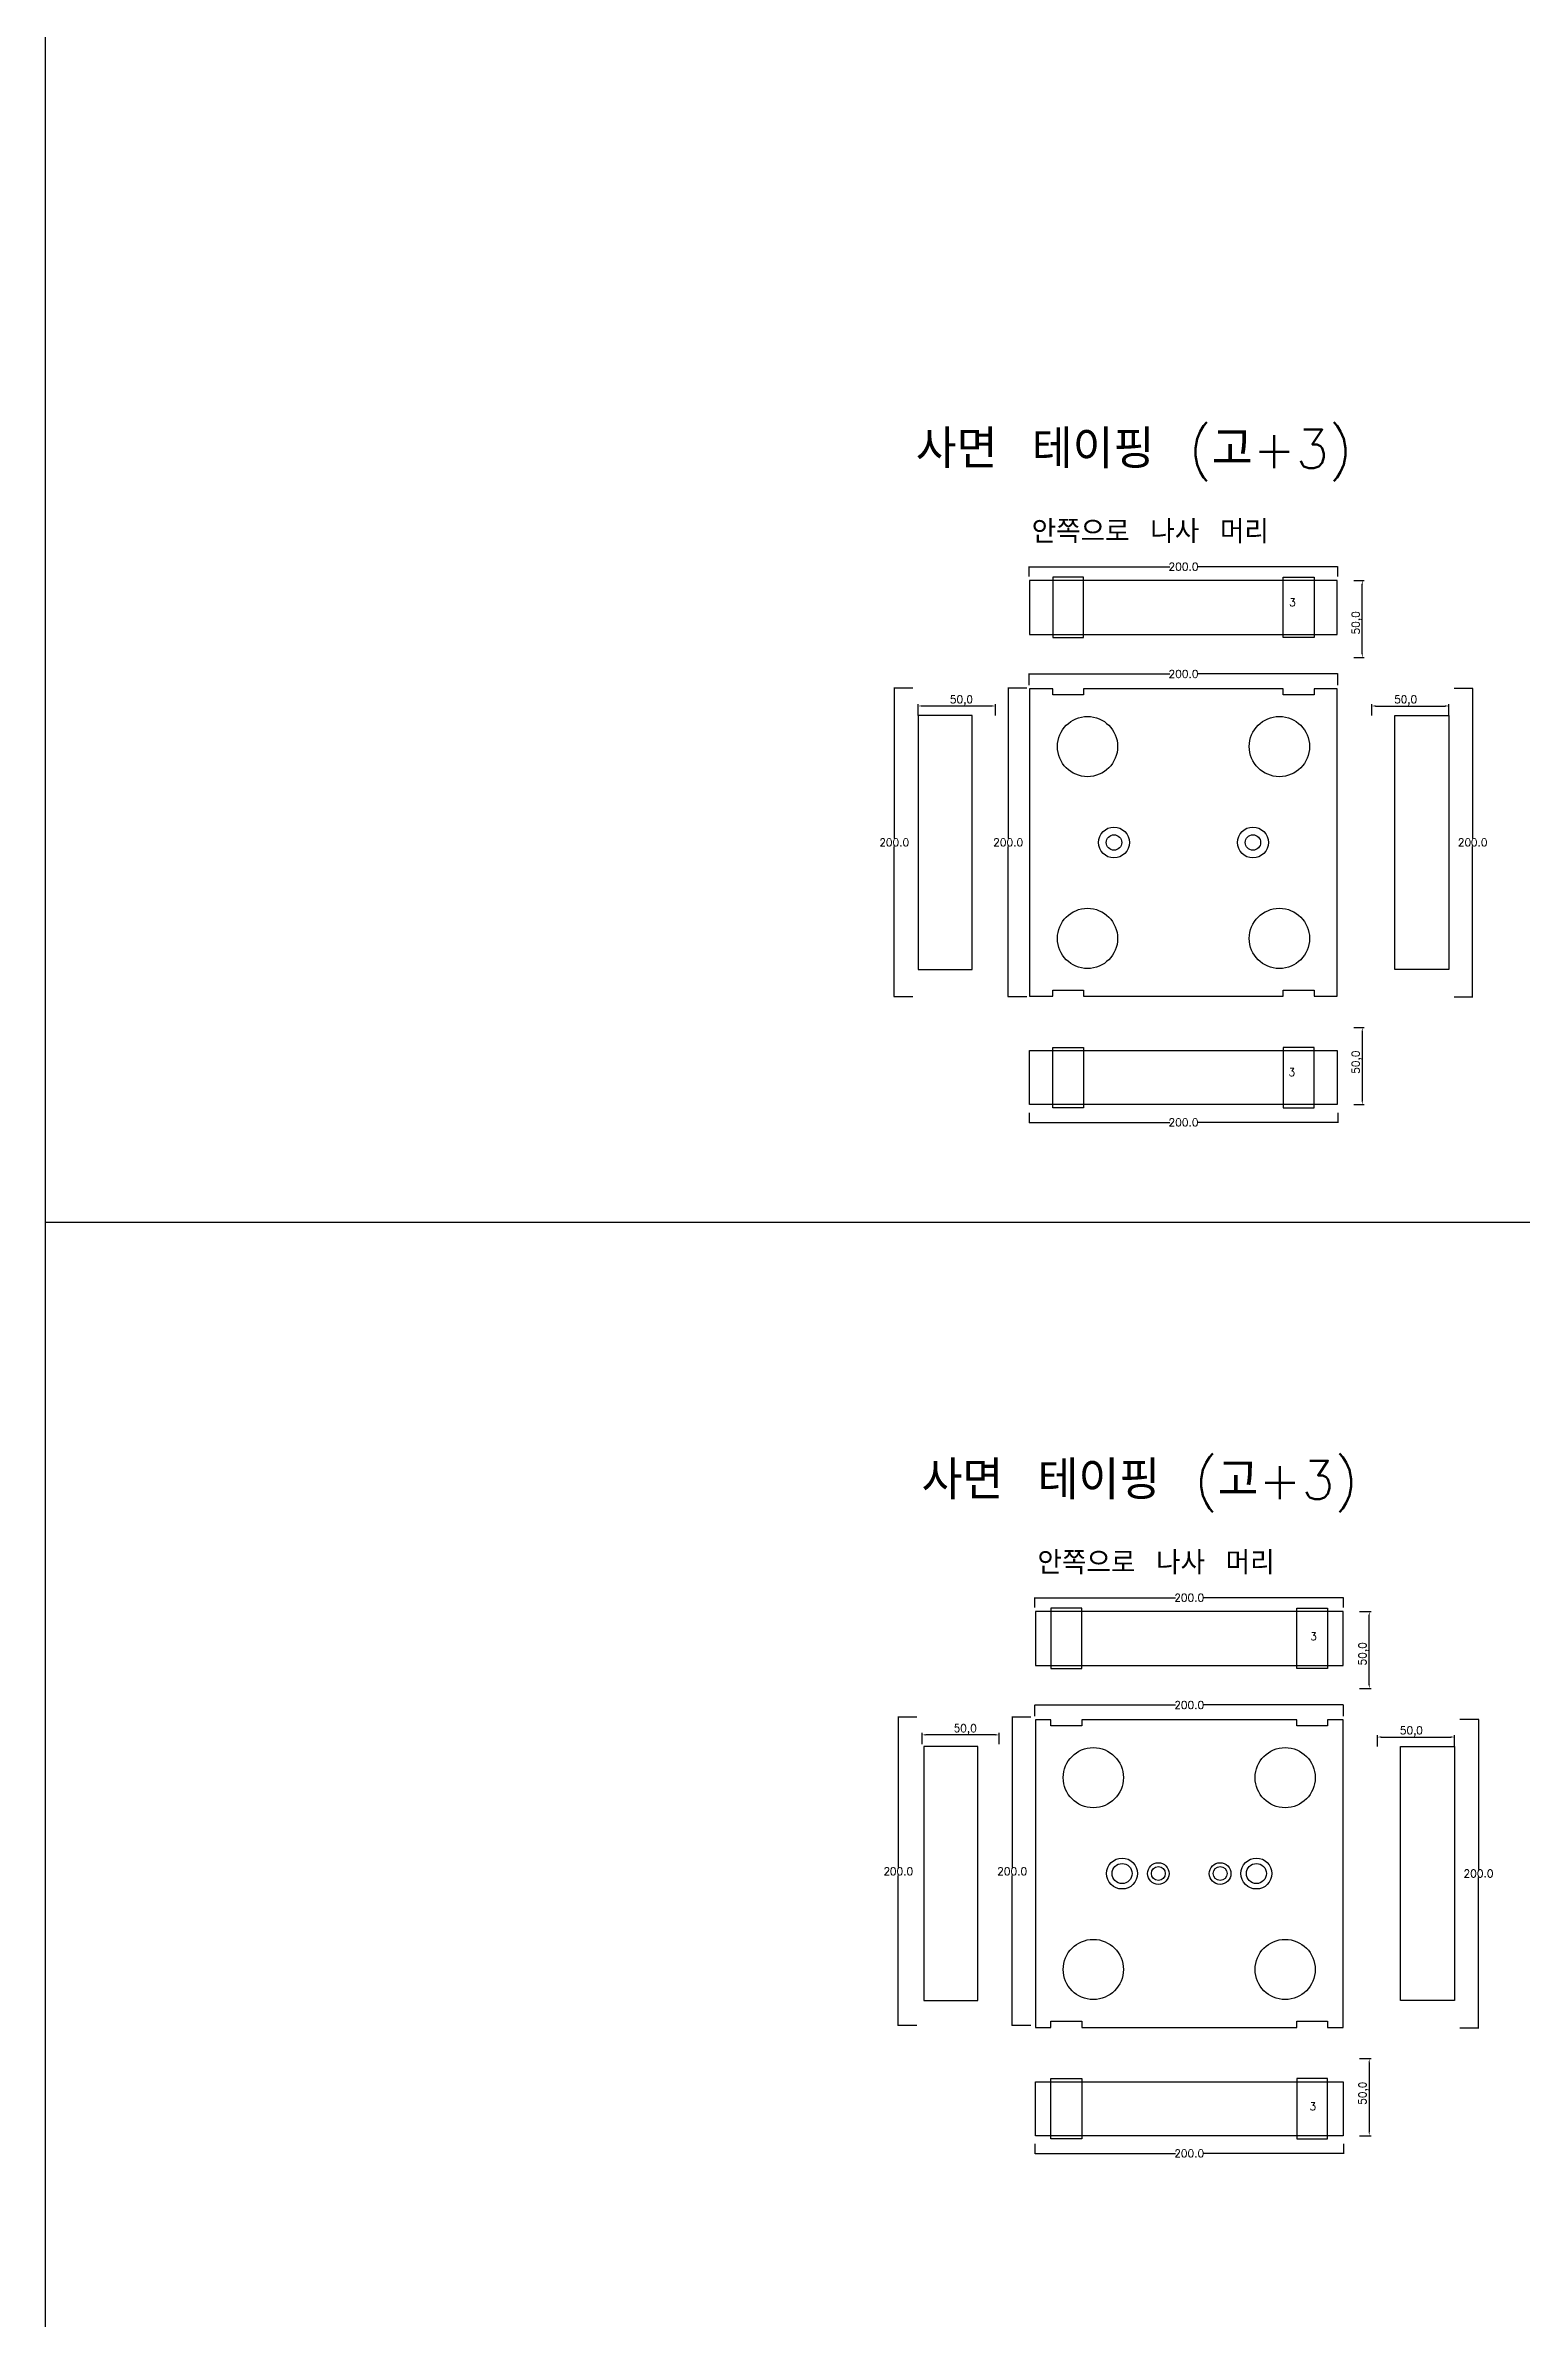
# Model space of a CAD drawing. Header units: millimetres. Extents: x 13291 to 28291, y 200 to 6643.
# Drawn here: x 13291 to 14248, y 1699 to 3172 of the extents above; entities that cross this region are included whole.
import ezdxf

# ---------------------------------------------------------------- set-up
doc = ezdxf.new("R2010")
doc.units = ezdxf.units.MM
for name, color, linetype in [('TEXT', 3, 'Continuous'), ('볼트 구멍', 7, 'Continuous'), ('치구', 7, 'Continuous'), ('치수', 7, 'Continuous')]:
    doc.layers.add(name, color=color, linetype=linetype)
doc.styles.get("Standard").update_dxf_attribs({"font": 'txt.shx', "bigfont": 'whgtxt.shx'})
doc.dimstyles.new('ISO-25', dxfattribs={"dimtxt": 2.5, "dimasz": 2.5, "dimexe": 1.25, "dimexo": 0.625, "dimtad": 1, "dimtxsty": 'Standard', "dimcen": 2.5, "dimadec": 0, "dimazin": 0, "dimtfac": 1, "dimtmove": 0, "dimatfit": 3, "dimfxl": 0, "dimarcsym": 0})
doc.dimstyles.get("Standard").update_dxf_attribs({"dimtxt": 7, "dimasz": 0.18, "dimexe": 0.18, "dimexo": 0.0625, "dimgap": 0.09, "dimtad": 0, "dimtih": 1, "dimtoh": 1, "dimdec": 1, "dimzin": 0, "dimdsep": 46, "dimtxsty": 'Standard', "dimcen": 0.09, "dimadec": 0, "dimazin": 0, "dimtfac": 1, "dimtdec": 1, "dimtofl": 0, "dimtmove": 0, "dimatfit": 3, "dimfxl": 0, "dimtolj": 1, "dimtzin": 0, "dimarcsym": 0})

# ---------------------------------------------------------------- blocks, each defined once
blk = doc.blocks.new('*D54')
at = {"layer": 'Defpoints', "color": 0, "linetype": 'Continuous'}
for p in [(13927.2, 2755.7), (13915.1, 2555.7), (13927.2, 2555.7)]:
    blk.add_point(p, dxfattribs=at)
at = {"layer": '치수', "color": 0, "linetype": 'Continuous', "lineweight": -2}
for p, q in [((13927.1, 2755.7), (13914.9, 2755.7)), ((13915.1, 2755.5), (13915.1, 2658.3)), ((13915.1, 2555.9), (13915.1, 2653.1)), ((13927.1, 2555.7), (13914.9, 2555.7))]:
    blk.add_line(p, q, dxfattribs=at)
at = {"layer": '치수', "color": 0, "linetype": 'Continuous'}
for points in [[(13915.1, 2755.5), (13915.2, 2755.5), (13915.1, 2755.7)], [(13915.1, 2555.9), (13915.2, 2555.9), (13915.1, 2555.7)]]:
    blk.add_solid(points, dxfattribs=at)
at = {"layer": '치수', "color": 0, "linetype": 'Continuous', "insert": (13915.1, 2655.7), "char_height": 5, "attachment_point": 5}
blk.add_mtext('\\A1;200.0', dxfattribs=at)
blk = doc.blocks.new('*D55')
at = {"layer": 'Defpoints', "color": 0, "linetype": 'Continuous'}
for p in [(14203.9, 2755.7), (14203.9, 2555.7), (14216, 2555.7)]:
    blk.add_point(p, dxfattribs=at)
at = {"layer": '치수', "color": 0, "linetype": 'Continuous', "lineweight": -2}
for p, q in [((14204, 2755.7), (14216.2, 2755.7)), ((14216, 2755.5), (14216, 2658.3)), ((14216, 2555.9), (14216, 2653.1)), ((14204, 2555.7), (14216.2, 2555.7))]:
    blk.add_line(p, q, dxfattribs=at)
at = {"layer": '치수', "color": 0, "linetype": 'Continuous'}
for points in [[(14216, 2755.5), (14216, 2755.5), (14216, 2755.7)], [(14216, 2555.9), (14216, 2555.9), (14216, 2555.7)]]:
    blk.add_solid(points, dxfattribs=at)
at = {"layer": '치수', "color": 0, "linetype": 'Continuous', "insert": (14216, 2655.7), "char_height": 5, "attachment_point": 5}
blk.add_mtext('\\A1;200.0', dxfattribs=at)
blk = doc.blocks.new('*D56')
at = {"layer": 'Defpoints', "color": 0, "linetype": 'Continuous'}
for p in [(13853.4, 2755.7), (13841.3, 2555.7), (13853.4, 2555.7)]:
    blk.add_point(p, dxfattribs=at)
at = {"layer": '치수', "color": 0, "linetype": 'Continuous', "lineweight": -2}
for p, q in [((13853.3, 2755.7), (13841.1, 2755.7)), ((13841.3, 2755.5), (13841.3, 2658.3)), ((13841.3, 2555.9), (13841.3, 2653.1)), ((13853.3, 2555.7), (13841.1, 2555.7))]:
    blk.add_line(p, q, dxfattribs=at)
at = {"layer": '치수', "color": 0, "linetype": 'Continuous'}
for points in [[(13841.3, 2755.5), (13841.3, 2755.5), (13841.3, 2755.7)], [(13841.3, 2555.9), (13841.3, 2555.9), (13841.3, 2555.7)]]:
    blk.add_solid(points, dxfattribs=at)
at = {"layer": '치수', "color": 0, "linetype": 'Continuous', "insert": (13841.3, 2655.7), "char_height": 5, "attachment_point": 5}
blk.add_mtext('\\A1;200.0', dxfattribs=at)
blk = doc.blocks.new('*D73')
at = {"layer": 'Defpoints', "color": 0}
for p in [(14138.3, 2535.8), (14138.3, 2485.8), (14144.5, 2485.8)]:
    blk.add_point(p, dxfattribs=at)
at = {"layer": '치수', "color": 0, "lineweight": -2}
for p, q in [((14139, 2535.8), (14145.8, 2535.8)), ((14144.5, 2533.3), (14144.5, 2488.3)), ((14139, 2485.8), (14145.8, 2485.8))]:
    blk.add_line(p, q, dxfattribs=at)
at = {"layer": '치수', "color": 0}
for points in [[(14144.1, 2533.3), (14144.9, 2533.3), (14144.5, 2535.8)], [(14144.1, 2488.3), (14144.9, 2488.3), (14144.5, 2485.8)]]:
    blk.add_solid(points, dxfattribs=at)
at = {"layer": '치수', "color": 0, "insert": (14141, 2513.3), "char_height": 5, "attachment_point": 5, "rotation": 90}
blk.add_mtext('50,0', dxfattribs=at)
blk = doc.blocks.new('*D74')
at = {"layer": 'Defpoints', "color": 0, "linetype": 'Continuous'}
for p in [(13928.7, 2480.7), (14128.7, 2480.7), (14128.7, 2474.3)]:
    blk.add_point(p, dxfattribs=at)
at = {"layer": '치수', "color": 0, "linetype": 'Continuous', "lineweight": -2}
for p, q in [((13928.7, 2480.6), (13928.7, 2474.1)), ((14128.7, 2480.6), (14128.7, 2474.1)), ((13928.8, 2474.3), (14019.8, 2474.3)), ((14128.5, 2474.3), (14037.5, 2474.3))]:
    blk.add_line(p, q, dxfattribs=at)
at = {"layer": '치수', "color": 0, "linetype": 'Continuous'}
for points in [[(13928.8, 2474.3), (13928.8, 2474.3), (13928.7, 2474.3)], [(14128.5, 2474.3), (14128.5, 2474.3), (14128.7, 2474.3)]]:
    blk.add_solid(points, dxfattribs=at)
at = {"layer": '치수', "color": 0, "linetype": 'Continuous', "insert": (14028.7, 2474.3), "char_height": 5, "attachment_point": 5}
blk.add_mtext('\\A1;200.0', dxfattribs=at)
blk = doc.blocks.new('*D112')
at = {"layer": 'Defpoints', "color": 0, "linetype": 'Continuous'}
for p in [(13855.9, 2089), (13843.9, 1889), (13855.9, 1889)]:
    blk.add_point(p, dxfattribs=at)
at = {"layer": '치수', "color": 0, "linetype": 'Continuous', "lineweight": -2}
for p, q in [((13855.9, 2089), (13843.7, 2089)), ((13843.9, 2088.8), (13843.9, 1991.6)), ((13843.9, 1889.1), (13843.9, 1986.4)), ((13855.9, 1889), (13843.7, 1889))]:
    blk.add_line(p, q, dxfattribs=at)
at = {"layer": '치수', "color": 0, "linetype": 'Continuous'}
for points in [[(13843.8, 2088.8), (13843.9, 2088.8), (13843.9, 2089)], [(13843.8, 1889.1), (13843.9, 1889.1), (13843.9, 1889)]]:
    blk.add_solid(points, dxfattribs=at)
at = {"layer": '치수', "color": 0, "linetype": 'Continuous', "insert": (13843.9, 1989), "char_height": 5, "attachment_point": 5}
blk.add_mtext('\\A1;200.0', dxfattribs=at)
blk = doc.blocks.new('*D151')
at = {"layer": 'Defpoints', "color": 0, "linetype": 'Continuous'}
for p in [(14128.7, 2834.4), (13928.7, 2828), (14128.7, 2828)]:
    blk.add_point(p, dxfattribs=at)
at = {"layer": '치수', "color": 0, "linetype": 'Continuous', "lineweight": -2}
for p, q in [((13928.7, 2828), (13928.7, 2834.5)), ((13928.8, 2834.4), (14019.8, 2834.4)), ((14128.5, 2834.4), (14037.5, 2834.4)), ((14128.7, 2828), (14128.7, 2834.5))]:
    blk.add_line(p, q, dxfattribs=at)
at = {"layer": '치수', "color": 0, "linetype": 'Continuous'}
for points in [[(13928.8, 2834.4), (13928.8, 2834.3), (13928.7, 2834.4)], [(14128.5, 2834.4), (14128.5, 2834.3), (14128.7, 2834.4)]]:
    blk.add_solid(points, dxfattribs=at)
at = {"layer": '치수', "color": 0, "linetype": 'Continuous', "insert": (14028.7, 2834.4), "char_height": 5, "attachment_point": 5}
blk.add_mtext('\\A1;200.0', dxfattribs=at)
blk = doc.blocks.new('*D153')
at = {"layer": 'Defpoints', "color": 0, "linetype": 'Continuous'}
for p in [(14207.7, 2087.6), (14207.7, 1887.6), (14219.8, 1887.6)]:
    blk.add_point(p, dxfattribs=at)
at = {"layer": '치수', "color": 0, "linetype": 'Continuous', "lineweight": -2}
for p, q in [((14207.8, 2087.6), (14219.9, 2087.6)), ((14219.8, 2087.4), (14219.8, 1990.2)), ((14219.8, 1887.7), (14219.8, 1985)), ((14207.8, 1887.6), (14219.9, 1887.6))]:
    blk.add_line(p, q, dxfattribs=at)
at = {"layer": '치수', "color": 0, "linetype": 'Continuous'}
for points in [[(14219.7, 2087.4), (14219.8, 2087.4), (14219.8, 2087.6)], [(14219.7, 1887.7), (14219.8, 1887.7), (14219.8, 1887.6)]]:
    blk.add_solid(points, dxfattribs=at)
at = {"layer": '치수', "color": 0, "linetype": 'Continuous', "insert": (14219.8, 1987.6), "char_height": 5, "attachment_point": 5}
blk.add_mtext('\\A1;200.0', dxfattribs=at)
blk = doc.blocks.new('*D154')
at = {"layer": 'Defpoints', "color": 0}
for p in [(14142.1, 1867.7), (14142.1, 1817.7), (14149, 1817.7)]:
    blk.add_point(p, dxfattribs=at)
at = {"layer": '치수', "color": 0, "lineweight": -2}
for p, q in [((14142.7, 1867.7), (14150.2, 1867.7)), ((14149, 1865.2), (14149, 1820.2)), ((14142.7, 1817.7), (14150.2, 1817.7))]:
    blk.add_line(p, q, dxfattribs=at)
at = {"layer": '치수', "color": 0}
for points in [[(14148.6, 1865.2), (14149.4, 1865.2), (14149, 1867.7)], [(14148.6, 1820.2), (14149.4, 1820.2), (14149, 1817.7)]]:
    blk.add_solid(points, dxfattribs=at)
at = {"layer": '치수', "color": 0, "insert": (14145.4, 1845.2), "char_height": 5, "attachment_point": 5, "rotation": 90}
blk.add_mtext('50,0', dxfattribs=at)
blk = doc.blocks.new('*D155')
at = {"layer": 'Defpoints', "color": 0}
for p in [(14154.3, 2069.3), (14204.3, 2076), (14204.3, 2069.3)]:
    blk.add_point(p, dxfattribs=at)
at = {"layer": '치수', "color": 0, "lineweight": -2}
for p, q in [((14154.3, 2069.9), (14154.3, 2077.3)), ((14204.3, 2069.9), (14204.3, 2077.3)), ((14156.8, 2076), (14201.8, 2076))]:
    blk.add_line(p, q, dxfattribs=at)
at = {"layer": '치수', "color": 0}
for points in [[(14156.8, 2076.5), (14156.8, 2075.6), (14154.3, 2076)], [(14201.8, 2076.5), (14201.8, 2075.6), (14204.3, 2076)]]:
    blk.add_solid(points, dxfattribs=at)
at = {"layer": '치수', "color": 0, "insert": (14176.3, 2079.6), "char_height": 5, "attachment_point": 5}
blk.add_mtext('50,0', dxfattribs=at)
blk = doc.blocks.new('*D156')
at = {"layer": 'Defpoints', "color": 0}
for p in [(14142.1, 2157.4), (14149, 2157.4), (14142.1, 2107.4)]:
    blk.add_point(p, dxfattribs=at)
at = {"layer": '치수', "color": 0, "lineweight": -2}
for p, q in [((14142.7, 2157.4), (14150.2, 2157.4)), ((14149, 2109.9), (14149, 2154.9)), ((14142.7, 2107.4), (14150.2, 2107.4))]:
    blk.add_line(p, q, dxfattribs=at)
at = {"layer": '치수', "color": 0}
for points in [[(14148.6, 2154.9), (14149.4, 2154.9), (14149, 2157.4)], [(14148.6, 2109.9), (14149.4, 2109.9), (14149, 2107.4)]]:
    blk.add_solid(points, dxfattribs=at)
at = {"layer": '치수', "color": 0, "insert": (14145.4, 2129.9), "char_height": 5, "attachment_point": 5, "rotation": 90}
blk.add_mtext('50,0', dxfattribs=at)
blk = doc.blocks.new('*D158')
at = {"layer": 'Defpoints', "color": 0, "linetype": 'Continuous'}
for p in [(13929.8, 2089), (13917.7, 1889), (13929.8, 1889)]:
    blk.add_point(p, dxfattribs=at)
at = {"layer": '치수', "color": 0, "linetype": 'Continuous', "lineweight": -2}
for p, q in [((13929.7, 2089), (13917.5, 2089)), ((13917.7, 2088.8), (13917.7, 1991.6)), ((13917.7, 1889.1), (13917.7, 1986.4)), ((13929.7, 1889), (13917.5, 1889))]:
    blk.add_line(p, q, dxfattribs=at)
at = {"layer": '치수', "color": 0, "linetype": 'Continuous'}
for points in [[(13917.7, 2088.8), (13917.7, 2088.8), (13917.7, 2089)], [(13917.7, 1889.1), (13917.7, 1889.1), (13917.7, 1889)]]:
    blk.add_solid(points, dxfattribs=at)
at = {"layer": '치수', "color": 0, "linetype": 'Continuous', "insert": (13917.7, 1989), "char_height": 5, "attachment_point": 5}
blk.add_mtext('\\A1;200.0', dxfattribs=at)
blk = doc.blocks.new('*D159')
at = {"layer": 'Defpoints', "color": 0}
for p in [(13859.3, 2077.4), (13859.3, 2070.7), (13909.3, 2070.7)]:
    blk.add_point(p, dxfattribs=at)
at = {"layer": '치수', "color": 0, "lineweight": -2}
for p, q in [((13859.3, 2071.3), (13859.3, 2078.7)), ((13906.8, 2077.4), (13861.8, 2077.4)), ((13909.3, 2071.3), (13909.3, 2078.7))]:
    blk.add_line(p, q, dxfattribs=at)
at = {"layer": '치수', "color": 0}
for points in [[(13861.8, 2077.9), (13861.8, 2077), (13859.3, 2077.4)], [(13906.8, 2077.9), (13906.8, 2077), (13909.3, 2077.4)]]:
    blk.add_solid(points, dxfattribs=at)
at = {"layer": '치수', "color": 0, "insert": (13887.3, 2081), "char_height": 5, "attachment_point": 5}
blk.add_mtext('50,0', dxfattribs=at)
blk = doc.blocks.new('*D160')
at = {"layer": 'Defpoints', "color": 0, "linetype": 'Continuous'}
for p in [(13932.4, 1812.6), (14132.4, 1812.6), (14132.4, 1806.2)]:
    blk.add_point(p, dxfattribs=at)
at = {"layer": '치수', "color": 0, "linetype": 'Continuous', "lineweight": -2}
for p, q in [((13932.4, 1812.5), (13932.4, 1806)), ((14132.4, 1812.5), (14132.4, 1806)), ((13932.6, 1806.2), (14023.6, 1806.2)), ((14132.2, 1806.2), (14041.2, 1806.2))]:
    blk.add_line(p, q, dxfattribs=at)
at = {"layer": '치수', "color": 0, "linetype": 'Continuous'}
for points in [[(13932.6, 1806.2), (13932.6, 1806.2), (13932.4, 1806.2)], [(14132.2, 1806.2), (14132.2, 1806.2), (14132.4, 1806.2)]]:
    blk.add_solid(points, dxfattribs=at)
at = {"layer": '치수', "color": 0, "linetype": 'Continuous', "insert": (14032.4, 1806.2), "char_height": 5, "attachment_point": 5}
blk.add_mtext('\\A1;200.0', dxfattribs=at)
blk = doc.blocks.new('*D161')
at = {"layer": 'Defpoints', "color": 0, "linetype": 'Continuous'}
for p in [(14132.4, 2096.8), (13932.4, 2089.4), (14132.4, 2089.4)]:
    blk.add_point(p, dxfattribs=at)
at = {"layer": '치수', "color": 0, "linetype": 'Continuous', "lineweight": -2}
for p, q in [((13932.4, 2089.5), (13932.4, 2097)), ((13932.6, 2096.8), (14023.6, 2096.8)), ((14132.2, 2096.8), (14041.2, 2096.8)), ((14132.4, 2089.5), (14132.4, 2097))]:
    blk.add_line(p, q, dxfattribs=at)
at = {"layer": '치수', "color": 0, "linetype": 'Continuous'}
for points in [[(13932.6, 2096.8), (13932.6, 2096.8), (13932.4, 2096.8)], [(14132.2, 2096.8), (14132.2, 2096.8), (14132.4, 2096.8)]]:
    blk.add_solid(points, dxfattribs=at)
at = {"layer": '치수', "color": 0, "linetype": 'Continuous', "insert": (14032.4, 2096.8), "char_height": 5, "attachment_point": 5}
blk.add_mtext('\\A1;200.0', dxfattribs=at)
blk = doc.blocks.new('*D162')
at = {"layer": 'Defpoints', "color": 0, "linetype": 'Continuous'}
for p in [(14132.4, 2166.3), (13932.4, 2159.9), (14132.4, 2159.9)]:
    blk.add_point(p, dxfattribs=at)
at = {"layer": '치수', "color": 0, "linetype": 'Continuous', "lineweight": -2}
for p, q in [((13932.4, 2159.9), (13932.4, 2166.4)), ((13932.6, 2166.3), (14023.6, 2166.3)), ((14132.2, 2166.3), (14041.2, 2166.3)), ((14132.4, 2159.9), (14132.4, 2166.4))]:
    blk.add_line(p, q, dxfattribs=at)
at = {"layer": '치수', "color": 0, "linetype": 'Continuous'}
for points in [[(13932.6, 2166.3), (13932.6, 2166.2), (13932.4, 2166.3)], [(14132.2, 2166.3), (14132.2, 2166.2), (14132.4, 2166.3)]]:
    blk.add_solid(points, dxfattribs=at)
at = {"layer": '치수', "color": 0, "linetype": 'Continuous', "insert": (14032.4, 2166.3), "char_height": 5, "attachment_point": 5}
blk.add_mtext('\\A1;200.0', dxfattribs=at)
blk = doc.blocks.new('*D163')
at = {"layer": 'Defpoints', "color": 0, "linetype": 'Continuous'}
for p in [(13928.7, 2757.5), (14128.7, 2764.9), (14128.7, 2757.5)]:
    blk.add_point(p, dxfattribs=at)
at = {"layer": '치수', "color": 0, "linetype": 'Continuous', "lineweight": -2}
for p, q in [((13928.7, 2757.6), (13928.7, 2765.1)), ((13928.8, 2764.9), (14019.8, 2764.9)), ((14128.5, 2764.9), (14037.5, 2764.9)), ((14128.7, 2757.6), (14128.7, 2765.1))]:
    blk.add_line(p, q, dxfattribs=at)
at = {"layer": '치수', "color": 0, "linetype": 'Continuous'}
for points in [[(13928.8, 2764.9), (13928.8, 2764.9), (13928.7, 2764.9)], [(14128.5, 2764.9), (14128.5, 2764.9), (14128.7, 2764.9)]]:
    blk.add_solid(points, dxfattribs=at)
at = {"layer": '치수', "color": 0, "linetype": 'Continuous', "insert": (14028.7, 2764.9), "char_height": 5, "attachment_point": 5}
blk.add_mtext('\\A1;200.0', dxfattribs=at)
blk = doc.blocks.new('*D164')
at = {"layer": 'Defpoints', "color": 0}
for p in [(14200.6, 2744.1), (14150.6, 2737.4), (14200.6, 2737.4)]:
    blk.add_point(p, dxfattribs=at)
at = {"layer": '치수', "color": 0, "lineweight": -2}
for p, q in [((14150.6, 2738), (14150.6, 2745.4)), ((14153.1, 2744.1), (14198.1, 2744.1)), ((14200.6, 2738), (14200.6, 2745.4))]:
    blk.add_line(p, q, dxfattribs=at)
at = {"layer": '치수', "color": 0}
for points in [[(14153.1, 2744.6), (14153.1, 2743.7), (14150.6, 2744.1)], [(14198.1, 2744.6), (14198.1, 2743.7), (14200.6, 2744.1)]]:
    blk.add_solid(points, dxfattribs=at)
at = {"layer": '치수', "color": 0, "insert": (14172.6, 2747.7), "char_height": 5, "attachment_point": 5}
blk.add_mtext('50,0', dxfattribs=at)
blk = doc.blocks.new('*D165')
at = {"layer": 'Defpoints', "color": 0}
for p in [(13856.8, 2744.1), (13856.8, 2737.4), (13906.8, 2737.4)]:
    blk.add_point(p, dxfattribs=at)
at = {"layer": '치수', "color": 0, "lineweight": -2}
for p, q in [((13856.8, 2738), (13856.8, 2745.4)), ((13904.3, 2744.1), (13859.3, 2744.1)), ((13906.8, 2738), (13906.8, 2745.4))]:
    blk.add_line(p, q, dxfattribs=at)
at = {"layer": '치수', "color": 0}
for points in [[(13859.3, 2744.6), (13859.3, 2743.7), (13856.8, 2744.1)], [(13904.3, 2744.6), (13904.3, 2743.7), (13906.8, 2744.1)]]:
    blk.add_solid(points, dxfattribs=at)
at = {"layer": '치수', "color": 0, "insert": (13884.8, 2747.7), "char_height": 5, "attachment_point": 5}
blk.add_mtext('50,0', dxfattribs=at)
blk = doc.blocks.new('*D166')
at = {"layer": 'Defpoints', "color": 0}
for p in [(14138.3, 2825.5), (14144.5, 2825.5), (14138.3, 2775.5)]:
    blk.add_point(p, dxfattribs=at)
at = {"layer": '치수', "color": 0, "lineweight": -2}
for p, q in [((14139, 2825.5), (14145.8, 2825.5)), ((14144.5, 2778), (14144.5, 2823)), ((14139, 2775.5), (14145.8, 2775.5))]:
    blk.add_line(p, q, dxfattribs=at)
at = {"layer": '치수', "color": 0}
for points in [[(14144.1, 2823), (14144.9, 2823), (14144.5, 2825.5)], [(14144.1, 2778), (14144.9, 2778), (14144.5, 2775.5)]]:
    blk.add_solid(points, dxfattribs=at)
at = {"layer": '치수', "color": 0, "insert": (14141, 2798), "char_height": 5, "attachment_point": 5, "rotation": 90}
blk.add_mtext('50,0', dxfattribs=at)

msp = doc.modelspace()

# ---------------------------------------------------------------- linework, layer by layer
at = {"color": 6}
msp.add_lwpolyline([(13291.441, 2409.699), (16291.441, 2409.699), (16291.441, 1307.396), (13291.441, 1307.396)], close=True, dxfattribs=at)
at = {"layer": 'TEXT', "color": 6}
msp.add_lwpolyline([(13291.441, 199.699), (13291.441, 3199.699), (16291.441, 3199.699), (16291.441, 199.699)], close=True, dxfattribs=at)
at = {"layer": '볼트 구멍', "color": 2}
for centre, radius in [((13983.65, 2655.671), 10), ((14073.65, 2655.671), 10), ((13988.891, 1987.568), 10), ((14012.391, 1987.568), 7), ((14052.391, 1987.568), 7), ((14075.891, 1987.568), 10)]:
    msp.add_circle(centre, radius, dxfattribs=at)
at = {"layer": '볼트 구멍', "color": 3}
for centre, radius in [((13983.65, 2655.671), 5), ((14073.65, 2655.671), 5), ((13988.891, 1987.568), 6.5), ((14012.391, 1987.568), 4.5), ((14052.391, 1987.568), 4.5), ((14075.891, 1987.568), 6.5)]:
    msp.add_circle(centre, radius, dxfattribs=at)
at = {"layer": '치구'}
for points in [[(13929, 2790.54), (14128.3, 2790.54), (14128.3, 2825.54), (13929, 2825.54)], [(13929, 2556.021), (13944, 2556.021), (13944, 2560.021), (13964, 2560.021), (13964, 2556.021), (14093.3, 2556.021), (14093.3, 2560.021), (14113.3, 2560.021), (14113.3, 2556.021), (14128.3, 2556.021), (14128.3, 2755.321), (14113.3, 2755.321), (14113.3, 2751.321), (14093.3, 2751.321), (14093.3, 2755.321), (13964, 2755.321), (13964, 2751.321), (13944, 2751.321), (13944, 2755.321), (13929, 2755.321)], [(13891.75, 2737.921), (13856.75, 2737.921), (13856.75, 2573.421), (13891.75, 2573.421)], [(14165.55, 2737.921), (14200.55, 2737.921), (14200.55, 2573.421), (14165.55, 2573.421)], [(13929, 2520.802), (14128.3, 2520.802), (14128.3, 2485.802), (13929, 2485.802)], [(13932.741, 2122.437), (14132.041, 2122.437), (14132.041, 2157.437), (13932.741, 2157.437)], [(13932.741, 1887.918), (13942.741, 1887.918), (13942.741, 1891.918), (13962.741, 1891.918), (13962.741, 1887.918), (14102.041, 1887.918), (14102.041, 1891.918), (14122.041, 1891.918), (14122.041, 1887.918), (14132.041, 1887.918), (14132.041, 2087.218), (14122.041, 2087.218), (14122.041, 2083.218), (14102.041, 2083.218), (14102.041, 2087.218), (13962.741, 2087.218), (13962.741, 2083.218), (13942.741, 2083.218), (13942.741, 2087.218), (13932.741, 2087.218)], [(13895.491, 2069.818), (13860.491, 2069.818), (13860.491, 1905.318), (13895.491, 1905.318)], [(14169.291, 2069.818), (14204.291, 2069.818), (14204.291, 1905.318), (14169.291, 1905.318)], [(13932.741, 1852.699), (14132.041, 1852.699), (14132.041, 1817.699), (13932.741, 1817.699)]]:
    msp.add_lwpolyline(points, close=True, dxfattribs=at)
at = {"layer": '치구', "color": 1}
for points in [[(13944, 2788.54), (13964, 2788.54), (13964, 2827.538), (13944, 2827.538)], [(14113.3, 2788.54), (14093.3, 2788.54), (14093.3, 2827.538), (14113.3, 2827.538)], [(13944, 2522.802), (13964, 2522.802), (13964, 2483.805), (13944, 2483.805)], [(14113.3, 2522.802), (14093.3, 2522.802), (14093.3, 2483.805), (14113.3, 2483.805)], [(13942.741, 2120.437), (13962.741, 2120.437), (13962.741, 2159.435), (13942.741, 2159.435)], [(14122.041, 2120.437), (14102.041, 2120.437), (14102.041, 2159.435), (14122.041, 2159.435)], [(13942.741, 1854.699), (13962.741, 1854.699), (13962.741, 1815.702), (13942.741, 1815.702)], [(14122.041, 1854.699), (14102.041, 1854.699), (14102.041, 1815.702), (14122.041, 1815.702)]]:
    msp.add_lwpolyline(points, close=True, dxfattribs=at)
at = {"layer": '치구'}
for centre in [(13966.5, 2717.821), (14090.8, 2717.821), (13966.5, 2593.521), (14090.8, 2593.521), (13970.241, 2049.718), (14094.541, 2049.718), (13970.241, 1925.418), (14094.541, 1925.418)]:
    msp.add_circle(centre, 19.5, dxfattribs=at)

# ---------------------------------------------------------------- texts
at = {"layer": 'TEXT', "linetype": 'Continuous'}
for p in [(13855.253, 2898.189), (13858.994, 2230.086)]:
    msp.add_text('사면 테이핑 (고+3)', height=25, dxfattribs=at).set_placement(p)
at = {"layer": 'TEXT', "color": 1}
for s, height, p in [('안쪽으로 나사 머리', 15, (13930.304, 2849.598)), ('3', 5, (14097.112, 2808.842)), ('3', 5, (14096.641, 2504.332)), ('안쪽으로 나사 머리', 15, (13934.044, 2181.495)), ('3', 5, (14110.853, 2138.739)), ('3', 5, (14110.382, 1834.229))]:
    msp.add_text(s, height=height, dxfattribs=at).set_placement(p)

# ---------------------------------------------------------------- dimensions: what is measured, and where the dimension line sits
at = {"layer": '치수', "color": 4, "linetype": 'Continuous'}
for base, p1, p2, picture, middle in [((14128.65, 2834.362), (13928.65, 2827.965), (14128.65, 2827.965), '*D151', (14028.65, 2834.362)), ((14128.65, 2474.292), (13928.65, 2480.689), (14128.65, 2480.689), '*D74', (14028.65, 2474.292)), ((14132.391, 2166.259), (13932.391, 2159.862), (14132.391, 2159.862), '*D162', (14032.391, 2166.259)), ((14132.391, 1806.189), (13932.391, 1812.586), (14132.391, 1812.586), '*D160', (14032.391, 1806.189))]:
    dim = msp.add_linear_dim(base=base, p1=p1, p2=p2, dimstyle='Standard', override={"dimtxt": 5}, dxfattribs=at)
    dim.commit()
    dim.dimension.update_dxf_attribs({"geometry": picture, "text_midpoint": middle, "dimtype": 160})
at = {"layer": '치수', "color": 4}
for base, p1, p2, angle, picture, middle in [((14144.514, 2825.54), (14138.33, 2775.54), (14138.33, 2825.54), 90, '*D166', (14144.514, 2798.04)), ((13856.75, 2744.148), (13906.75, 2737.371), (13856.75, 2737.371), 180, '*D165', (13884.75, 2744.148)), ((14144.514, 2485.802), (14138.33, 2535.802), (14138.33, 2485.802), 270, '*D73', (14144.514, 2513.302)), ((14148.968, 2157.437), (14142.07, 2107.437), (14142.07, 2157.437), 90, '*D156', (14148.968, 2129.937)), ((13859.341, 2077.445), (13909.341, 2070.668), (13859.341, 2070.668), 180, '*D159', (13887.341, 2077.445)), ((14148.968, 1817.699), (14142.07, 1867.699), (14142.07, 1817.699), 270, '*D154', (14148.968, 1845.199))]:
    dim = msp.add_linear_dim(base=base, p1=p1, p2=p2, angle=angle, dimstyle='ISO-25', override={"dimtxt": 5, "dimdec": 1, "dimzin": 0, "dimtdec": 1}, dxfattribs=at)
    dim.commit()
    dim.dimension.update_dxf_attribs({"geometry": picture, "text_midpoint": middle, "dimtype": 160})
at = {"layer": '치수', "color": 4, "linetype": 'Continuous'}
for base, p1, p2, picture, middle in [((13841.283, 2555.671), (13853.352, 2755.671), (13853.352, 2555.671), '*D56', (13841.283, 2655.671)), ((13915.121, 2555.671), (13927.19, 2755.671), (13927.19, 2555.671), '*D54', (13915.121, 2655.671)), ((14216.018, 2555.671), (14203.949, 2755.671), (14203.949, 2555.671), '*D55', (14216.018, 2655.671)), ((13843.873, 1888.968), (13855.942, 2088.968), (13855.942, 1888.968), '*D112', (13843.873, 1988.968)), ((13917.711, 1888.968), (13929.78, 2088.968), (13929.78, 1888.968), '*D158', (13917.711, 1988.968)), ((14219.758, 1887.568), (14207.689, 2087.568), (14207.689, 1887.568), '*D153', (14219.758, 1987.568))]:
    dim = msp.add_linear_dim(base=base, p1=p1, p2=p2, angle=90, dimstyle='Standard', override={"dimtxt": 5}, dxfattribs=at)
    dim.commit()
    dim.dimension.update_dxf_attribs({"geometry": picture, "text_midpoint": middle})
for base, p1, p2, picture, middle in [((14128.65, 2764.893), (13928.65, 2757.496), (14128.65, 2757.496), '*D163', (14028.65, 2764.893)), ((14132.391, 2096.79), (13932.391, 2089.393), (14132.391, 2089.393), '*D161', (14032.391, 2096.79))]:
    dim = msp.add_linear_dim(base=base, p1=p1, p2=p2, dimstyle='Standard', override={"dimtxt": 5}, dxfattribs=at)
    dim.commit()
    dim.dimension.update_dxf_attribs({"geometry": picture, "text_midpoint": middle})
at = {"layer": '치수', "color": 4}
for base, p1, p2, picture, middle in [((14200.55, 2744.148), (14150.55, 2737.371), (14200.55, 2737.371), '*D164', (14172.55, 2744.148)), ((14204.291, 2076.045), (14154.291, 2069.268), (14204.291, 2069.268), '*D155', (14176.291, 2076.045))]:
    dim = msp.add_linear_dim(base=base, p1=p1, p2=p2, dimstyle='ISO-25', override={"dimtxt": 5, "dimdec": 1, "dimzin": 0, "dimtdec": 1}, dxfattribs=at)
    dim.commit()
    dim.dimension.update_dxf_attribs({"geometry": picture, "text_midpoint": middle, "dimtype": 160})

doc.saveas('drawing.dxf')
